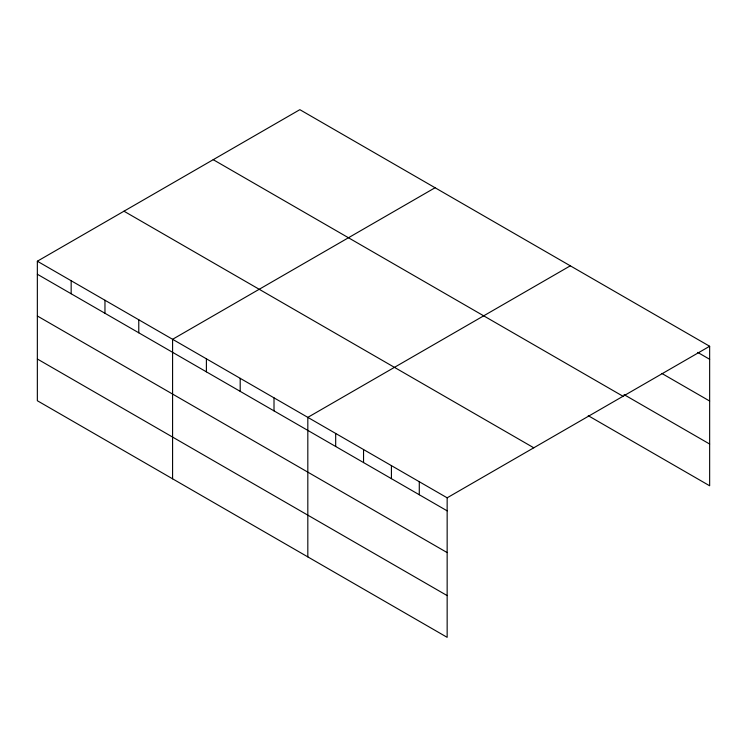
<?xml version="1.0" encoding="UTF-8"?>
<svg xmlns="http://www.w3.org/2000/svg" width="747" height="747" viewBox="0 0 747 747"><rect width="100%" height="100%" fill="white"/><g stroke="black" fill="none" stroke-linecap="round" stroke-linejoin="round"><path stroke-width="1.12" d="M37.35 261.217L447.154 497.81L447.154 637.331L37.35 400.737L37.35 261.217L299.846 109.669L709.65 346.263L709.65 485.783L588.234 415.687M435.081 187.74L172.585 339.297L172.585 478.818M570.316 265.82L307.82 417.368L307.82 556.888M447.154 497.81L709.65 346.263M697.707 352.397L709.65 359.288M661.879 373.453L709.65 401.036M624.062 394.621L709.65 444.035M213.222 159.681L623.026 396.274M123.974 211.205L533.778 447.798M37.35 274.242L447.154 510.845M37.35 315.99L447.154 552.584M37.35 358.999L447.154 595.592M419.282 481.722L419.282 494.757M391.419 465.633L391.419 478.668M363.546 449.545L363.546 462.58M335.683 433.456L335.683 446.491M274.009 397.852L274.009 410.878M240.198 378.337L240.198 391.363M206.396 358.812L206.396 371.838M138.774 319.772L138.774 332.807M104.963 300.257L104.963 313.282M71.161 280.732L71.161 293.767"/></g></svg>
